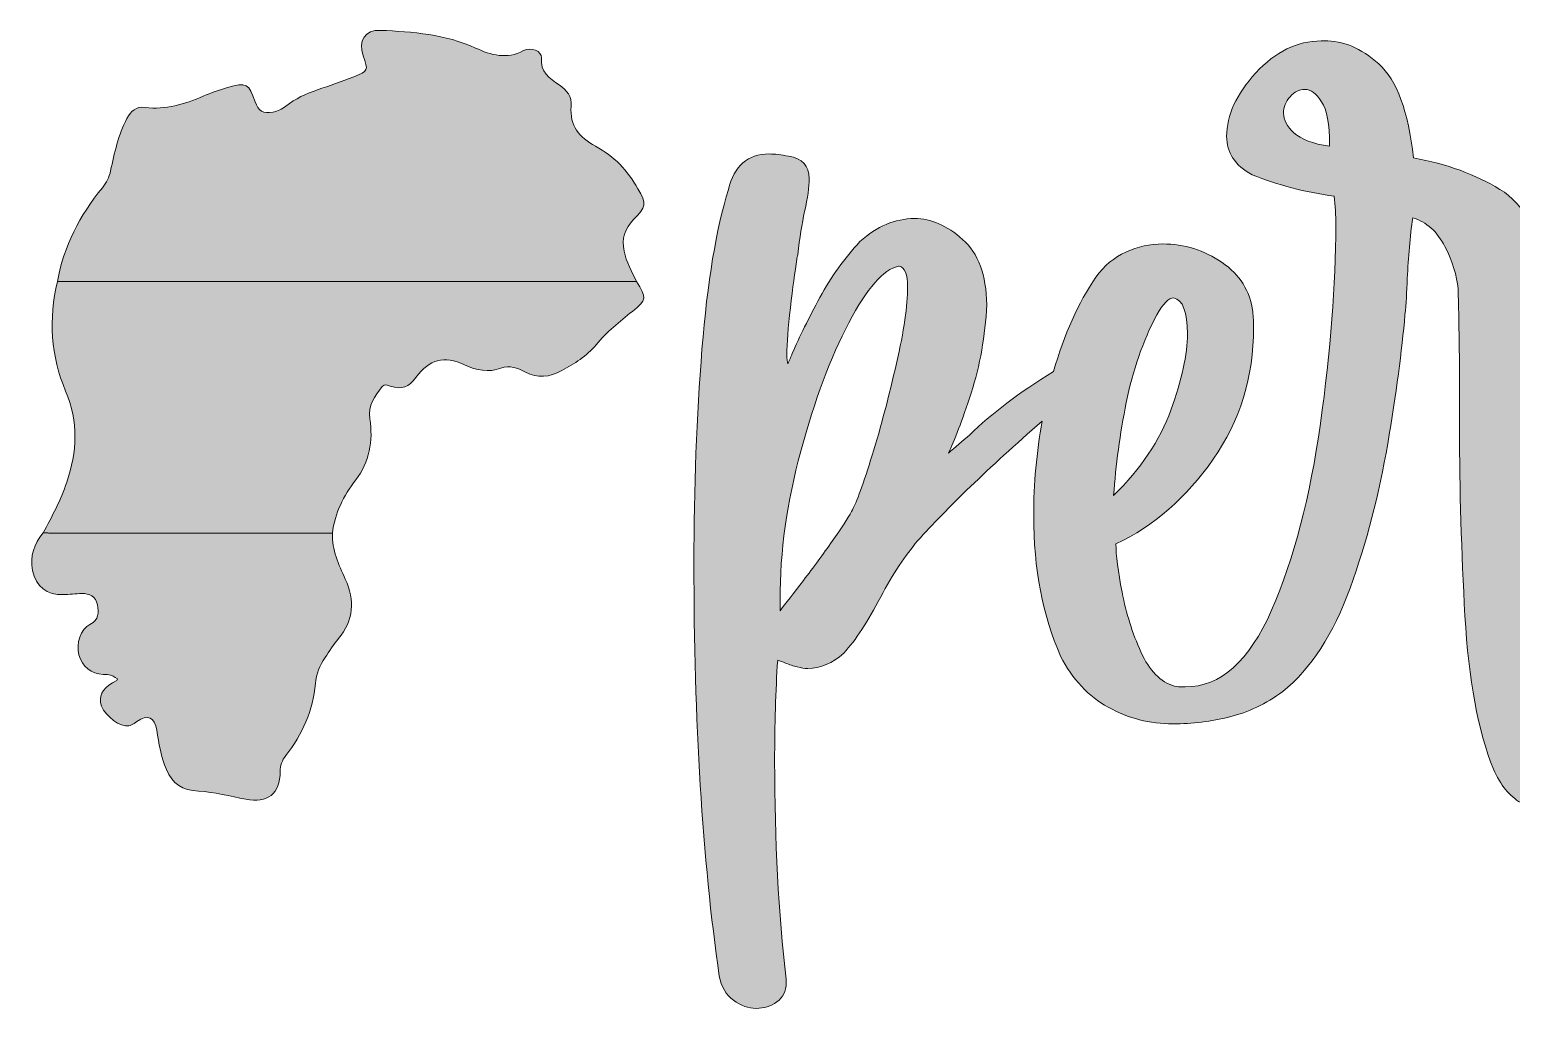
# Model space of a CAD drawing. Header units: inches. Extents: x 97 to 984, y -1026 to -54.
# Drawn here: x 98.4 to 490.1, y -1026.3 to -767.6 of the extents above; entities that cross this region are included whole.
import ezdxf

# ---------------------------------------------------------------- set-up
doc = ezdxf.new("R2010")
doc.units = ezdxf.units.IN
doc.header["$MEASUREMENT"] = 0
doc.layers.add('Layer 1', color=7, linetype='Continuous')

# ---------------------------------------------------------------- blocks, each defined once
blk = doc.blocks.new('block 4')
at = {"layer": 'Layer 1', "true_color": 0x1f9d48}
h = blk.add_hatch(color=114, dxfattribs=at)
h.dxf.hatch_style = 2
edge = h.paths.add_edge_path()
edge.add_spline(control_points=[(105.74, -834.18), (144.5, -834.19), (183.25, -834.2), (222.01, -834.2), (225.37, -834.2), (228.73, -834.2), (232.09, -834.2), (235.06, -834.19), (238.03, -834.19), (240.99, -834.18), (244.44, -834.18), (247.88, -834.17), (251.32, -834.17), (253.82, -834.16), (256.31, -834.16), (258.8, -834.16), (257.71, -831.5), (256.13, -829.08), (255.55, -826.18), (254.9, -822.85), (255.72, -820.19), (258.07, -817.81), (261.46, -814.38), (261.51, -813.77), (259.21, -809.64), (256.55, -804.83), (252.82, -801), (248, -798.41), (243.71, -796.09), (241.09, -793.02), (241.57, -787.88), (241.82, -785.3), (240.42, -783.57), (238.38, -782.19), (235.84, -780.46), (233.28, -778.83), (233.72, -774.99), (233.9, -773.4), (230.92, -772.09), (228.97, -773.14), (224.51, -775.56), (220.39, -774.34), (216.28, -772.47), (208.27, -768.81), (199.69, -768.19), (191.11, -767.8), (187.06, -767.61), (185.21, -770.57), (186.58, -774.5), (187.95, -778.43), (187.98, -778.5), (184.07, -780.06), (180.92, -781.32), (177.7, -782.4), (174.49, -783.52), (171.5, -784.56), (168.65, -785.84), (166.13, -787.8), (165.12, -788.59), (164, -789.17), (162.7, -789.4), (160.13, -789.85), (158.85, -789.13), (158.02, -786.67), (156.41, -781.92), (155.67, -781.5), (150.75, -782.92), (148.55, -783.55), (146.36, -784.28), (144.27, -785.2), (139.37, -787.35), (134.36, -788.83), (128.94, -788.18), (126.52, -787.88), (125.15, -789.07), (124.12, -791.09), (121.87, -795.45), (120.79, -800.17), (119.81, -804.91), (119.45, -806.66), (118.74, -808.05), (117.63, -809.4), (111.66, -816.69), (107.45, -824.84), (105.74, -834.18)], knot_values=[0, 0, 0, 0, 1, 1, 1, 2, 2, 2, 3, 3, 3, 4, 4, 4, 5, 5, 5, 6, 6, 6, 7, 7, 7, 8, 8, 8, 9, 9, 9, 10, 10, 10, 11, 11, 11, 12, 12, 12, 13, 13, 13, 14, 14, 14, 15, 15, 15, 16, 16, 16, 17, 17, 17, 18, 18, 18, 19, 19, 19, 20, 20, 20, 21, 21, 21, 22, 22, 22, 23, 23, 23, 24, 24, 24, 25, 25, 25, 26, 26, 26, 27, 27, 27, 28, 28, 28, 28], degree=3, periodic=1)
at = {"layer": 'Layer 1', "true_color": 0xfccf0c}
h = blk.add_hatch(color=40, dxfattribs=at)
h.dxf.hatch_style = 2
edge = h.paths.add_edge_path()
edge.add_spline(control_points=[(101.98, -900.6), (102.39, -900.61), (102.79, -900.62), (103.2, -900.63), (103.2, -900.63), (103.22, -900.63), (103.22, -900.63), (103.36, -900.64), (103.5, -900.64), (103.64, -900.64), (103.92, -900.65), (104.19, -900.65), (104.47, -900.66), (104.74, -900.67), (105.02, -900.67), (105.29, -900.67), (129.68, -900.67), (154.06, -900.68), (178.45, -900.68), (179.09, -895.37), (181.41, -890.83), (184.61, -886.61), (188.25, -881.83), (189.25, -876.33), (188.34, -870.44), (187.82, -866.99), (189.59, -864.41), (191.61, -861.92), (192.29, -861.09), (193, -861.67), (193.69, -861.86), (196.93, -862.73), (198.55, -862.18), (200.54, -859.51), (204.12, -854.71), (207.92, -853.64), (213.39, -856.19), (216.56, -857.66), (219.69, -858.29), (223.01, -857.08), (225.35, -856.22), (227.41, -857.01), (229.36, -858.07), (232.72, -859.88), (235.86, -859.45), (239.07, -857.7), (242.43, -855.86), (245.65, -853.92), (248.18, -850.88), (250.95, -847.53), (254.36, -844.79), (257.74, -842.06), (261.59, -838.98), (261.64, -838.49), (258.81, -834.16), (256.31, -834.16), (253.82, -834.16), (251.32, -834.17), (247.88, -834.17), (244.44, -834.18), (240.99, -834.18), (238.03, -834.19), (235.06, -834.19), (232.09, -834.2), (228.73, -834.2), (225.37, -834.2), (222.01, -834.2), (183.25, -834.2), (144.5, -834.19), (105.74, -834.18), (103.42, -844.06), (103.98, -853.86), (107.93, -863.15), (111.38, -871.29), (110.94, -879.17), (108.23, -887.23), (106.64, -891.92), (104.32, -896.26), (101.98, -900.6)], knot_values=[0, 0, 0, 0, 1, 1, 1, 2, 2, 2, 3, 3, 3, 4, 4, 4, 5, 5, 5, 6, 6, 6, 7, 7, 7, 8, 8, 8, 9, 9, 9, 10, 10, 10, 11, 11, 11, 12, 12, 12, 13, 13, 13, 14, 14, 14, 15, 15, 15, 16, 16, 16, 17, 17, 17, 18, 18, 18, 19, 19, 19, 20, 20, 20, 21, 21, 21, 22, 22, 22, 23, 23, 23, 24, 24, 24, 25, 25, 25, 26, 26, 26, 26], degree=3, periodic=1)
at = {"layer": 'Layer 1', "true_color": 0xea2625}
h = blk.add_hatch(color=20, dxfattribs=at)
h.dxf.hatch_style = 2
edge = h.paths.add_edge_path()
edge.add_spline(control_points=[(99.19, -910.53), (100.06, -914.79), (102.96, -917.13), (107.32, -916.93), (108.94, -916.85), (110.55, -916.65), (112.16, -916.62), (114.24, -916.59), (115.93, -917.38), (116.31, -919.6), (116.65, -921.6), (116.83, -923.58), (114.36, -924.78), (111.88, -925.98), (110.64, -929.91), (111.44, -932.86), (112.28, -935.97), (114.76, -937.94), (117.86, -938), (119.77, -938.02), (119.77, -938.02), (121.63, -939.19), (121.57, -939.33), (121.55, -939.56), (121.45, -939.61), (118.1, -941.27), (116.82, -943), (117.17, -945.47), (117.51, -947.94), (121.09, -951.26), (123.74, -951.61), (124.96, -951.77), (125.81, -951.12), (126.74, -950.48), (129.65, -948.46), (131.47, -949.29), (132.01, -952.78), (132.55, -956.31), (133.15, -959.83), (134.56, -963.15), (136.15, -966.89), (138.82, -968.64), (143.04, -968.87), (147.24, -969.1), (151.41, -970.16), (155.56, -971.01), (161.26, -972.17), (164.66, -969.54), (164.65, -963.68), (164.65, -962.04), (165.14, -960.7), (166.11, -959.46), (170.49, -953.84), (173.35, -947.6), (173.97, -940.41), (174.19, -937.92), (175.05, -935.61), (176.5, -933.54), (177.67, -931.87), (178.77, -930.13), (180.06, -928.56), (184.07, -923.68), (184.45, -918.48), (181.86, -912.83), (180.1, -908.97), (178.24, -905.11), (178.45, -900.68), (154.06, -900.68), (129.68, -900.68), (105.29, -900.67), (105.02, -900.67), (104.74, -900.67), (104.47, -900.66), (104.19, -900.65), (103.92, -900.65), (103.64, -900.64), (103.5, -900.64), (103.36, -900.64), (103.22, -900.63), (103.22, -900.63), (103.2, -900.63), (103.2, -900.63), (102.79, -900.62), (102.39, -900.61), (101.98, -900.6), (99.59, -903.5), (98.4, -906.71), (99.19, -910.53)], knot_values=[0, 0, 0, 0, 1, 1, 1, 2, 2, 2, 3, 3, 3, 4, 4, 4, 5, 5, 5, 6, 6, 6, 7, 7, 7, 8, 8, 8, 9, 9, 9, 10, 10, 10, 11, 11, 11, 12, 12, 12, 13, 13, 13, 14, 14, 14, 15, 15, 15, 16, 16, 16, 17, 17, 17, 18, 18, 18, 19, 19, 19, 20, 20, 20, 21, 21, 21, 22, 22, 22, 23, 23, 23, 24, 24, 24, 25, 25, 25, 26, 26, 26, 27, 27, 27, 28, 28, 28, 29, 29, 29, 29], degree=3, periodic=1)
at = {"layer": 'Layer 1', "true_color": 0x1f9d48}
h = blk.add_hatch(color=114, dxfattribs=at)
h.dxf.hatch_style = 2
edge = h.paths.add_edge_path()
edge.add_spline(control_points=[(104.47, -900.66), (104.74, -900.67), (105.02, -900.67), (105.29, -900.67), (129.68, -900.68), (154.06, -900.68), (178.45, -900.68), (154.06, -900.68), (129.68, -900.67), (105.29, -900.67), (105.02, -900.67), (104.74, -900.67), (104.47, -900.66)], knot_values=[0, 0, 0, 0, 1, 1, 1, 2, 2, 2, 3, 3, 3, 4, 4, 4, 4], degree=3, periodic=1)
at = {"layer": 'Layer 1', "true_color": 0xfccf0c}
h = blk.add_hatch(color=40, dxfattribs=at)
h.dxf.hatch_style = 2
edge = h.paths.add_edge_path()
edge.add_spline(control_points=[(104.47, -900.66), (104.74, -900.67), (105.02, -900.67), (105.29, -900.67), (129.68, -900.68), (154.06, -900.68), (178.45, -900.68), (154.06, -900.68), (129.68, -900.67), (105.29, -900.67), (105.02, -900.67), (104.74, -900.67), (104.47, -900.66)], knot_values=[0, 0, 0, 0, 1, 1, 1, 2, 2, 2, 3, 3, 3, 4, 4, 4, 4], degree=3, periodic=1)
at = {"layer": 'Layer 1', "lineweight": 0}
for points, knots in [([(105.74, -834.18), (144.5, -834.19), (183.25, -834.2), (222.01, -834.2), (225.37, -834.2), (228.73, -834.2), (232.09, -834.2), (235.06, -834.19), (238.03, -834.19), (240.99, -834.18), (244.44, -834.18), (247.88, -834.17), (251.32, -834.17), (253.82, -834.16), (256.31, -834.16), (258.8, -834.16), (257.71, -831.5), (256.13, -829.08), (255.55, -826.18), (254.9, -822.85), (255.72, -820.19), (258.07, -817.81), (261.46, -814.38), (261.51, -813.77), (259.21, -809.64), (256.55, -804.83), (252.82, -801), (248, -798.41), (243.71, -796.09), (241.09, -793.02), (241.57, -787.88), (241.82, -785.3), (240.42, -783.57), (238.38, -782.19), (235.84, -780.46), (233.28, -778.83), (233.72, -774.99), (233.9, -773.4), (230.92, -772.09), (228.97, -773.14), (224.51, -775.56), (220.39, -774.34), (216.28, -772.47), (208.27, -768.81), (199.69, -768.19), (191.11, -767.8), (187.06, -767.61), (185.21, -770.57), (186.58, -774.5), (187.95, -778.43), (187.98, -778.5), (184.07, -780.06), (180.92, -781.32), (177.7, -782.4), (174.49, -783.52), (171.5, -784.56), (168.65, -785.84), (166.13, -787.8), (165.12, -788.59), (164, -789.17), (162.7, -789.4), (160.13, -789.85), (158.85, -789.13), (158.02, -786.67), (156.41, -781.92), (155.67, -781.5), (150.75, -782.92), (148.55, -783.55), (146.36, -784.28), (144.27, -785.2), (139.37, -787.35), (134.36, -788.83), (128.94, -788.18), (126.52, -787.88), (125.15, -789.07), (124.12, -791.09), (121.87, -795.45), (120.79, -800.17), (119.81, -804.91), (119.45, -806.66), (118.74, -808.05), (117.63, -809.4), (111.66, -816.69), (107.45, -824.84), (105.74, -834.18)], [0, 0, 0, 0, 1, 1, 1, 2, 2, 2, 3, 3, 3, 4, 4, 4, 5, 5, 5, 6, 6, 6, 7, 7, 7, 8, 8, 8, 9, 9, 9, 10, 10, 10, 11, 11, 11, 12, 12, 12, 13, 13, 13, 14, 14, 14, 15, 15, 15, 16, 16, 16, 17, 17, 17, 18, 18, 18, 19, 19, 19, 20, 20, 20, 21, 21, 21, 22, 22, 22, 23, 23, 23, 24, 24, 24, 25, 25, 25, 26, 26, 26, 27, 27, 27, 28, 28, 28, 28]), ([(101.98, -900.6), (102.39, -900.61), (102.79, -900.62), (103.2, -900.63), (103.2, -900.63), (103.22, -900.63), (103.22, -900.63), (103.36, -900.64), (103.5, -900.64), (103.64, -900.64), (103.92, -900.65), (104.19, -900.65), (104.47, -900.66), (104.74, -900.67), (105.02, -900.67), (105.29, -900.67), (129.68, -900.67), (154.06, -900.68), (178.45, -900.68), (179.09, -895.37), (181.41, -890.83), (184.61, -886.61), (188.25, -881.83), (189.25, -876.33), (188.34, -870.44), (187.82, -866.99), (189.59, -864.41), (191.61, -861.92), (192.29, -861.09), (193, -861.67), (193.69, -861.86), (196.93, -862.73), (198.55, -862.18), (200.54, -859.51), (204.12, -854.71), (207.92, -853.64), (213.39, -856.19), (216.56, -857.66), (219.69, -858.29), (223.01, -857.08), (225.35, -856.22), (227.41, -857.01), (229.36, -858.07), (232.72, -859.88), (235.86, -859.45), (239.07, -857.7), (242.43, -855.86), (245.65, -853.92), (248.18, -850.88), (250.95, -847.53), (254.36, -844.79), (257.74, -842.06), (261.59, -838.98), (261.64, -838.49), (258.81, -834.16), (256.31, -834.16), (253.82, -834.16), (251.32, -834.17), (247.88, -834.17), (244.44, -834.18), (240.99, -834.18), (238.03, -834.19), (235.06, -834.19), (232.09, -834.2), (228.73, -834.2), (225.37, -834.2), (222.01, -834.2), (183.25, -834.2), (144.5, -834.19), (105.74, -834.18), (103.42, -844.06), (103.98, -853.86), (107.93, -863.15), (111.38, -871.29), (110.94, -879.17), (108.23, -887.23), (106.64, -891.92), (104.32, -896.26), (101.98, -900.6)], [0, 0, 0, 0, 1, 1, 1, 2, 2, 2, 3, 3, 3, 4, 4, 4, 5, 5, 5, 6, 6, 6, 7, 7, 7, 8, 8, 8, 9, 9, 9, 10, 10, 10, 11, 11, 11, 12, 12, 12, 13, 13, 13, 14, 14, 14, 15, 15, 15, 16, 16, 16, 17, 17, 17, 18, 18, 18, 19, 19, 19, 20, 20, 20, 21, 21, 21, 22, 22, 22, 23, 23, 23, 24, 24, 24, 25, 25, 25, 26, 26, 26, 26]), ([(99.19, -910.53), (100.06, -914.79), (102.96, -917.13), (107.32, -916.93), (108.94, -916.85), (110.55, -916.65), (112.16, -916.62), (114.24, -916.59), (115.93, -917.38), (116.31, -919.6), (116.65, -921.6), (116.83, -923.58), (114.36, -924.78), (111.88, -925.98), (110.64, -929.91), (111.44, -932.86), (112.28, -935.97), (114.76, -937.94), (117.86, -938), (119.77, -938.02), (119.77, -938.02), (121.63, -939.19), (121.57, -939.33), (121.55, -939.56), (121.45, -939.61), (118.1, -941.27), (116.82, -943), (117.17, -945.47), (117.51, -947.94), (121.09, -951.26), (123.74, -951.61), (124.96, -951.77), (125.81, -951.12), (126.74, -950.48), (129.65, -948.46), (131.47, -949.29), (132.01, -952.78), (132.55, -956.31), (133.15, -959.83), (134.56, -963.15), (136.15, -966.89), (138.82, -968.64), (143.04, -968.87), (147.24, -969.1), (151.41, -970.16), (155.56, -971.01), (161.26, -972.17), (164.66, -969.54), (164.65, -963.68), (164.65, -962.04), (165.14, -960.7), (166.11, -959.46), (170.49, -953.84), (173.35, -947.6), (173.97, -940.41), (174.19, -937.92), (175.05, -935.61), (176.5, -933.54), (177.67, -931.87), (178.77, -930.13), (180.06, -928.56), (184.07, -923.68), (184.45, -918.48), (181.86, -912.83), (180.1, -908.97), (178.24, -905.11), (178.45, -900.68), (154.06, -900.68), (129.68, -900.68), (105.29, -900.67), (105.02, -900.67), (104.74, -900.67), (104.47, -900.66), (104.19, -900.65), (103.92, -900.65), (103.64, -900.64), (103.5, -900.64), (103.36, -900.64), (103.22, -900.63), (103.22, -900.63), (103.2, -900.63), (103.2, -900.63), (102.79, -900.62), (102.39, -900.61), (101.98, -900.6), (99.59, -903.5), (98.4, -906.71), (99.19, -910.53)], [0, 0, 0, 0, 1, 1, 1, 2, 2, 2, 3, 3, 3, 4, 4, 4, 5, 5, 5, 6, 6, 6, 7, 7, 7, 8, 8, 8, 9, 9, 9, 10, 10, 10, 11, 11, 11, 12, 12, 12, 13, 13, 13, 14, 14, 14, 15, 15, 15, 16, 16, 16, 17, 17, 17, 18, 18, 18, 19, 19, 19, 20, 20, 20, 21, 21, 21, 22, 22, 22, 23, 23, 23, 24, 24, 24, 25, 25, 25, 26, 26, 26, 27, 27, 27, 28, 28, 28, 29, 29, 29, 29]), ([(104.47, -900.66), (104.74, -900.67), (105.02, -900.67), (105.29, -900.67), (129.68, -900.68), (154.06, -900.68), (178.45, -900.68), (154.06, -900.68), (129.68, -900.67), (105.29, -900.67), (105.02, -900.67), (104.74, -900.67), (104.47, -900.66)], [0, 0, 0, 0, 1, 1, 1, 2, 2, 2, 3, 3, 3, 4, 4, 4, 4]), ([(104.47, -900.66), (104.74, -900.67), (105.02, -900.67), (105.29, -900.67), (129.68, -900.68), (154.06, -900.68), (178.45, -900.68), (154.06, -900.68), (129.68, -900.67), (105.29, -900.67), (105.02, -900.67), (104.74, -900.67), (104.47, -900.66)], [0, 0, 0, 0, 1, 1, 1, 2, 2, 2, 3, 3, 3, 4, 4, 4, 4])]:
    blk.add_open_spline(points, degree=3, knots=knots, dxfattribs=at)
blk = doc.blocks.new('block 14')
at = {"layer": 'Layer 1', "true_color": 0xfccf0c}
h = blk.add_hatch(color=40, dxfattribs=at)
h.dxf.hatch_style = 2
edge = h.paths.add_edge_path()
edge.add_spline(control_points=[(510.17, -963.46), (508.68, -962.24), (506.1, -961.23), (502.45, -960.41), (500.82, -954.72), (499.74, -947.44), (499.2, -938.57), (498.65, -929.69), (498.38, -920.11), (498.38, -909.81), (498.38, -899.92), (498.52, -889.83), (498.79, -879.53), (499.06, -870.05), (499.2, -861.17), (499.2, -852.91), (499.2, -844.78), (498.92, -837.66), (498.38, -831.57), (497.3, -821), (493.54, -813.75), (487.1, -809.82), (480.67, -805.89), (473.05, -803.11), (464.24, -801.49), (462.88, -789.16), (459.84, -780.89), (455.1, -776.69), (450.35, -772.5), (445.54, -770.46), (440.67, -770.6), (440.67, -770.6), (439.85, -770.6), (439.85, -770.6), (433.48, -770.6), (427.73, -773.41), (422.58, -779.03), (417.43, -784.65), (414.86, -790.24), (414.86, -795.8), (414.86, -800.13), (417.09, -803.52), (421.56, -805.96), (428.33, -808.67), (435.59, -810.57), (443.31, -811.65), (443.58, -814.09), (443.71, -816.66), (443.71, -819.37), (443.71, -834.95), (442.36, -852.4), (439.65, -871.7), (436.94, -891.01), (432.64, -907.44), (426.74, -920.99), (420.85, -934.54), (413.23, -941.31), (403.88, -941.31), (403.74, -941.31), (403.54, -941.31), (403.27, -941.31), (402.46, -941.31), (401.71, -941.24), (401.04, -941.11), (397.38, -940.02), (394.43, -937.01), (392.19, -932.06), (389.96, -927.12), (388.3, -921.87), (387.22, -916.31), (386.13, -910.76), (385.59, -906.49), (385.59, -903.51), (395.62, -898.77), (404.19, -891.31), (411.3, -881.15), (418.41, -870.99), (421.97, -859.41), (421.97, -846.4), (421.97, -844.91), (421.9, -843.49), (421.76, -842.13), (421.08, -836.72), (418.38, -832.38), (413.64, -829.13), (408.89, -825.88), (403.68, -824.25), (397.99, -824.25), (394.6, -824.25), (391.35, -824.96), (388.23, -826.38), (385.11, -827.81), (382.47, -830.01), (380.31, -832.99), (375.61, -839.85), (371.88, -848.17), (369.11, -857.92), (360, -863.57), (352.62, -869.14), (346.98, -874.65), (344.94, -876.41), (343.05, -878.04), (341.29, -879.53), (342.91, -876.28), (344.91, -870.99), (347.28, -863.68), (349.65, -856.36), (351.04, -848.57), (351.45, -840.3), (351.31, -832.45), (349.18, -826.69), (345.05, -823.03), (340.91, -819.37), (336.68, -817.54), (332.35, -817.54), (327.19, -817.54), (322.39, -819.58), (317.92, -823.64), (313.85, -827.98), (310.33, -832.89), (307.35, -838.37), (304.37, -843.86), (301.93, -848.77), (300.03, -853.11), (299.63, -854.2), (299.22, -855.14), (298.81, -855.95), (298.68, -855.41), (298.61, -854.6), (298.61, -853.51), (298.61, -850.54), (298.92, -846.4), (299.52, -841.12), (300.13, -835.83), (300.71, -831.57), (301.25, -828.31), (301.25, -827.91), (301.32, -827.5), (301.45, -827.1), (301.99, -822.62), (302.61, -818.83), (303.28, -815.71), (304.1, -812.06), (304.5, -809.14), (304.5, -806.98), (304.5, -803.59), (302.67, -801.62), (299.02, -801.08), (297.12, -800.68), (295.43, -800.47), (293.94, -800.47), (288.24, -800.47), (284.65, -803.59), (283.16, -809.82), (279.91, -820.25), (277.57, -834.35), (276.15, -852.09), (274.73, -869.84), (274.02, -888.67), (274.02, -908.59), (274.02, -950.46), (276.25, -986.83), (280.73, -1017.72), (281.26, -1020.57), (282.52, -1022.7), (284.49, -1024.13), (286.45, -1025.55), (288.45, -1026.26), (290.48, -1026.26), (292.51, -1026.26), (294.34, -1025.68), (295.97, -1024.53), (297.59, -1023.38), (298.41, -1021.72), (298.41, -1019.55), (298.41, -1019.55), (298.41, -1018.54), (298.41, -1018.54), (296.37, -1001.19), (295.36, -982.02), (295.36, -961.02), (295.36, -951.27), (295.63, -942.33), (296.17, -934.2), (296.85, -934.47), (297.52, -934.74), (298.2, -935.01), (299.29, -935.42), (300.34, -935.76), (301.35, -936.03), (302.37, -936.3), (303.28, -936.43), (304.1, -936.43), (307.48, -936.43), (310.67, -935.08), (313.65, -932.37), (316.76, -928.98), (320.01, -924.04), (323.4, -917.53), (326.66, -911.43), (329.91, -906.49), (333.16, -902.7), (340.8, -894.14), (351.81, -883.58), (366.09, -871.08), (364.6, -879.35), (363.84, -887.65), (363.84, -895.99), (363.84, -910.08), (366.21, -922.48), (370.96, -933.18), (374.07, -939.28), (378.27, -943.78), (383.56, -946.7), (388.84, -949.61), (394.53, -951.07), (400.63, -951.07), (405.78, -951.07), (410.79, -950.46), (415.67, -949.23), (420.55, -948.02), (425.22, -945.78), (429.69, -942.53), (437.14, -936.43), (443.07, -927.32), (447.47, -915.2), (451.87, -903.07), (455.2, -890.37), (457.43, -877.09), (459.67, -863.81), (461.19, -852.43), (462, -842.95), (462.28, -840.1), (462.48, -836.92), (462.61, -833.39), (462.88, -827.7), (463.36, -822.35), (464.04, -817.34), (467.7, -818.43), (470.54, -820.97), (472.57, -824.96), (474.6, -828.96), (475.75, -832.65), (476.03, -836.04), (476.3, -844.71), (476.43, -854.87), (476.43, -866.52), (476.43, -866.52), (476.43, -873.03), (476.43, -873.03), (476.43, -889.15), (476.91, -905.64), (477.86, -922.51), (478.8, -939.38), (481.31, -952.89), (485.37, -963.06), (487.27, -967.26), (489.68, -970.2), (492.59, -971.9), (495.5, -973.59), (498.38, -974.44), (501.23, -974.44), (504.21, -974.44), (506.82, -973.69), (509.05, -972.2), (511.29, -970.71), (512.41, -969.09), (512.41, -967.32), (512.41, -965.97), (511.66, -964.68), (510.17, -963.46)], knot_values=[0, 0, 0, 0, 1, 1, 1, 2, 2, 2, 3, 3, 3, 4, 4, 4, 5, 5, 5, 6, 6, 6, 7, 7, 7, 8, 8, 8, 9, 9, 9, 10, 10, 10, 11, 11, 11, 12, 12, 12, 13, 13, 13, 14, 14, 14, 15, 15, 15, 16, 16, 16, 17, 17, 17, 18, 18, 18, 19, 19, 19, 20, 20, 20, 21, 21, 21, 22, 22, 22, 23, 23, 23, 24, 24, 24, 25, 25, 25, 26, 26, 26, 27, 27, 27, 28, 28, 28, 29, 29, 29, 30, 30, 30, 31, 31, 31, 32, 32, 32, 33, 33, 33, 34, 34, 34, 35, 35, 35, 36, 36, 36, 37, 37, 37, 38, 38, 38, 39, 39, 39, 40, 40, 40, 41, 41, 41, 42, 42, 42, 43, 43, 43, 44, 44, 44, 45, 45, 45, 46, 46, 46, 47, 47, 47, 48, 48, 48, 49, 49, 49, 50, 50, 50, 51, 51, 51, 52, 52, 52, 53, 53, 53, 54, 54, 54, 55, 55, 55, 56, 56, 56, 57, 57, 57, 58, 58, 58, 59, 59, 59, 60, 60, 60, 61, 61, 61, 62, 62, 62, 63, 63, 63, 64, 64, 64, 65, 65, 65, 66, 66, 66, 67, 67, 67, 68, 68, 68, 69, 69, 69, 70, 70, 70, 71, 71, 71, 72, 72, 72, 73, 73, 73, 74, 74, 74, 75, 75, 75, 76, 76, 76, 77, 77, 77, 78, 78, 78, 79, 79, 79, 80, 80, 80, 81, 81, 81, 82, 82, 82, 83, 83, 83, 84, 84, 84, 85, 85, 85, 86, 86, 86, 87, 87, 87, 88, 88, 88, 89, 89, 89, 90, 90, 90, 90], degree=3, periodic=1)
edge = h.paths.add_edge_path()
edge.add_spline(control_points=[(442.09, -798.44), (437.62, -797.76), (434.47, -796.58), (432.64, -794.88), (430.81, -793.19), (429.9, -791.46), (429.9, -789.7), (429.9, -788.07), (430.47, -786.62), (431.62, -785.33), (432.77, -784.05), (434.09, -783.4), (435.59, -783.4), (437.07, -783.4), (438.53, -784.49), (439.96, -786.65), (441.38, -788.82), (442.09, -792.62), (442.09, -798.03), (442.09, -798.03), (442.09, -798.44), (442.09, -798.44)], knot_values=[0, 0, 0, 0, 1, 1, 1, 2, 2, 2, 3, 3, 3, 4, 4, 4, 5, 5, 5, 6, 6, 6, 7, 7, 7, 7], degree=3, periodic=1)
edge = h.paths.add_edge_path()
edge.add_spline(control_points=[(327.57, -855.85), (325.6, -864.46), (323.47, -872.52), (321.17, -880.04), (318.86, -887.56), (317.03, -892.54), (315.68, -894.97), (314.73, -896.74), (313.04, -899.34), (310.6, -902.8), (308.16, -906.25), (305.62, -909.71), (302.98, -913.16), (300.34, -916.62), (298.27, -919.29), (296.78, -921.19), (296.78, -921.19), (296.78, -918.34), (296.78, -918.34), (296.78, -905.61), (298.61, -892.5), (302.27, -879.02), (305.93, -865.54), (310.16, -854.23), (314.97, -845.08), (319.78, -835.94), (324.15, -830.96), (328.08, -830.14), (328.08, -830.14), (328.28, -830.14), (328.28, -830.14), (329.77, -830.42), (330.52, -832.25), (330.52, -835.63), (330.52, -840.51), (329.53, -847.25), (327.57, -855.85)], knot_values=[0, 0, 0, 0, 1, 1, 1, 2, 2, 2, 3, 3, 3, 4, 4, 4, 5, 5, 5, 6, 6, 6, 7, 7, 7, 8, 8, 8, 9, 9, 9, 10, 10, 10, 11, 11, 11, 12, 12, 12, 12], degree=3, periodic=1)
edge = h.paths.add_edge_path()
edge.add_spline(control_points=[(388.33, -866.11), (390.03, -857.72), (392.7, -849.99), (396.36, -842.95), (398.12, -839.97), (399.61, -838.48), (400.83, -838.48), (403.27, -839.02), (404.49, -842.2), (404.49, -848.03), (404.49, -853.45), (403.03, -860.16), (400.12, -868.15), (397.21, -876.14), (392.16, -883.66), (384.98, -890.71), (385.52, -882.71), (386.64, -874.52), (388.33, -866.11)], knot_values=[0, 0, 0, 0, 1, 1, 1, 2, 2, 2, 3, 3, 3, 4, 4, 4, 5, 5, 5, 6, 6, 6, 6], degree=3, periodic=1)
at = {"layer": 'Layer 1', "lineweight": 0}
for points, knots in [([(510.17, -963.46), (508.68, -962.24), (506.1, -961.23), (502.45, -960.41), (500.82, -954.72), (499.74, -947.44), (499.2, -938.57), (498.65, -929.69), (498.38, -920.11), (498.38, -909.81), (498.38, -899.92), (498.52, -889.83), (498.79, -879.53), (499.06, -870.05), (499.2, -861.17), (499.2, -852.91), (499.2, -844.78), (498.92, -837.66), (498.38, -831.57), (497.3, -821), (493.54, -813.75), (487.1, -809.82), (480.67, -805.89), (473.05, -803.11), (464.24, -801.49), (462.88, -789.16), (459.84, -780.89), (455.1, -776.69), (450.35, -772.5), (445.54, -770.46), (440.67, -770.6), (440.67, -770.6), (439.85, -770.6), (439.85, -770.6), (433.48, -770.6), (427.73, -773.41), (422.58, -779.03), (417.43, -784.65), (414.86, -790.24), (414.86, -795.8), (414.86, -800.13), (417.09, -803.52), (421.56, -805.96), (428.33, -808.67), (435.59, -810.57), (443.31, -811.65), (443.58, -814.09), (443.71, -816.66), (443.71, -819.37), (443.71, -834.95), (442.36, -852.4), (439.65, -871.7), (436.94, -891.01), (432.64, -907.44), (426.74, -920.99), (420.85, -934.54), (413.23, -941.31), (403.88, -941.31), (403.74, -941.31), (403.54, -941.31), (403.27, -941.31), (402.46, -941.31), (401.71, -941.24), (401.04, -941.11), (397.38, -940.02), (394.43, -937.01), (392.19, -932.06), (389.96, -927.12), (388.3, -921.87), (387.22, -916.31), (386.13, -910.76), (385.59, -906.49), (385.59, -903.51), (395.62, -898.77), (404.19, -891.31), (411.3, -881.15), (418.41, -870.99), (421.97, -859.41), (421.97, -846.4), (421.97, -844.91), (421.9, -843.49), (421.76, -842.13), (421.08, -836.72), (418.38, -832.38), (413.64, -829.13), (408.89, -825.88), (403.68, -824.25), (397.99, -824.25), (394.6, -824.25), (391.35, -824.96), (388.23, -826.38), (385.11, -827.81), (382.47, -830.01), (380.31, -832.99), (375.61, -839.85), (371.88, -848.17), (369.11, -857.92), (360, -863.57), (352.62, -869.14), (346.98, -874.65), (344.94, -876.41), (343.05, -878.04), (341.29, -879.53), (342.91, -876.28), (344.91, -870.99), (347.28, -863.68), (349.65, -856.36), (351.04, -848.57), (351.45, -840.3), (351.31, -832.45), (349.18, -826.69), (345.05, -823.03), (340.91, -819.37), (336.68, -817.54), (332.35, -817.54), (327.19, -817.54), (322.39, -819.58), (317.92, -823.64), (313.85, -827.98), (310.33, -832.89), (307.35, -838.37), (304.37, -843.86), (301.93, -848.77), (300.03, -853.11), (299.63, -854.2), (299.22, -855.14), (298.81, -855.95), (298.68, -855.41), (298.61, -854.6), (298.61, -853.51), (298.61, -850.54), (298.92, -846.4), (299.52, -841.12), (300.13, -835.83), (300.71, -831.57), (301.25, -828.31), (301.25, -827.91), (301.32, -827.5), (301.45, -827.1), (301.99, -822.62), (302.61, -818.83), (303.28, -815.71), (304.1, -812.06), (304.5, -809.14), (304.5, -806.98), (304.5, -803.59), (302.67, -801.62), (299.02, -801.08), (297.12, -800.68), (295.43, -800.47), (293.94, -800.47), (288.24, -800.47), (284.65, -803.59), (283.16, -809.82), (279.91, -820.25), (277.57, -834.35), (276.15, -852.09), (274.73, -869.84), (274.02, -888.67), (274.02, -908.59), (274.02, -950.46), (276.25, -986.83), (280.73, -1017.72), (281.26, -1020.57), (282.52, -1022.7), (284.49, -1024.13), (286.45, -1025.55), (288.45, -1026.26), (290.48, -1026.26), (292.51, -1026.26), (294.34, -1025.68), (295.97, -1024.53), (297.59, -1023.38), (298.41, -1021.72), (298.41, -1019.55), (298.41, -1019.55), (298.41, -1018.54), (298.41, -1018.54), (296.37, -1001.19), (295.36, -982.02), (295.36, -961.02), (295.36, -951.27), (295.63, -942.33), (296.17, -934.2), (296.85, -934.47), (297.52, -934.74), (298.2, -935.01), (299.29, -935.42), (300.34, -935.76), (301.35, -936.03), (302.37, -936.3), (303.28, -936.43), (304.1, -936.43), (307.48, -936.43), (310.67, -935.08), (313.65, -932.37), (316.76, -928.98), (320.01, -924.04), (323.4, -917.53), (326.66, -911.43), (329.91, -906.49), (333.16, -902.7), (340.8, -894.14), (351.81, -883.58), (366.09, -871.08), (364.6, -879.35), (363.84, -887.65), (363.84, -895.99), (363.84, -910.08), (366.21, -922.48), (370.96, -933.18), (374.07, -939.28), (378.27, -943.78), (383.56, -946.7), (388.84, -949.61), (394.53, -951.07), (400.63, -951.07), (405.78, -951.07), (410.79, -950.46), (415.67, -949.23), (420.55, -948.02), (425.22, -945.78), (429.69, -942.53), (437.14, -936.43), (443.07, -927.32), (447.47, -915.2), (451.87, -903.07), (455.2, -890.37), (457.43, -877.09), (459.67, -863.81), (461.19, -852.43), (462, -842.95), (462.28, -840.1), (462.48, -836.92), (462.61, -833.39), (462.88, -827.7), (463.36, -822.35), (464.04, -817.34), (467.7, -818.43), (470.54, -820.97), (472.57, -824.96), (474.6, -828.96), (475.75, -832.65), (476.03, -836.04), (476.3, -844.71), (476.43, -854.87), (476.43, -866.52), (476.43, -866.52), (476.43, -873.03), (476.43, -873.03), (476.43, -889.15), (476.91, -905.64), (477.86, -922.51), (478.8, -939.38), (481.31, -952.89), (485.37, -963.06), (487.27, -967.26), (489.68, -970.2), (492.59, -971.9), (495.5, -973.59), (498.38, -974.44), (501.23, -974.44), (504.21, -974.44), (506.82, -973.69), (509.05, -972.2), (511.29, -970.71), (512.41, -969.09), (512.41, -967.32), (512.41, -965.97), (511.66, -964.68), (510.17, -963.46)], [0, 0, 0, 0, 1, 1, 1, 2, 2, 2, 3, 3, 3, 4, 4, 4, 5, 5, 5, 6, 6, 6, 7, 7, 7, 8, 8, 8, 9, 9, 9, 10, 10, 10, 11, 11, 11, 12, 12, 12, 13, 13, 13, 14, 14, 14, 15, 15, 15, 16, 16, 16, 17, 17, 17, 18, 18, 18, 19, 19, 19, 20, 20, 20, 21, 21, 21, 22, 22, 22, 23, 23, 23, 24, 24, 24, 25, 25, 25, 26, 26, 26, 27, 27, 27, 28, 28, 28, 29, 29, 29, 30, 30, 30, 31, 31, 31, 32, 32, 32, 33, 33, 33, 34, 34, 34, 35, 35, 35, 36, 36, 36, 37, 37, 37, 38, 38, 38, 39, 39, 39, 40, 40, 40, 41, 41, 41, 42, 42, 42, 43, 43, 43, 44, 44, 44, 45, 45, 45, 46, 46, 46, 47, 47, 47, 48, 48, 48, 49, 49, 49, 50, 50, 50, 51, 51, 51, 52, 52, 52, 53, 53, 53, 54, 54, 54, 55, 55, 55, 56, 56, 56, 57, 57, 57, 58, 58, 58, 59, 59, 59, 60, 60, 60, 61, 61, 61, 62, 62, 62, 63, 63, 63, 64, 64, 64, 65, 65, 65, 66, 66, 66, 67, 67, 67, 68, 68, 68, 69, 69, 69, 70, 70, 70, 71, 71, 71, 72, 72, 72, 73, 73, 73, 74, 74, 74, 75, 75, 75, 76, 76, 76, 77, 77, 77, 78, 78, 78, 79, 79, 79, 80, 80, 80, 81, 81, 81, 82, 82, 82, 83, 83, 83, 84, 84, 84, 85, 85, 85, 86, 86, 86, 87, 87, 87, 88, 88, 88, 89, 89, 89, 90, 90, 90, 90]), ([(442.09, -798.44), (437.62, -797.76), (434.47, -796.58), (432.64, -794.88), (430.81, -793.19), (429.9, -791.46), (429.9, -789.7), (429.9, -788.07), (430.47, -786.62), (431.62, -785.33), (432.77, -784.05), (434.09, -783.4), (435.59, -783.4), (437.07, -783.4), (438.53, -784.49), (439.96, -786.65), (441.38, -788.82), (442.09, -792.62), (442.09, -798.03), (442.09, -798.03), (442.09, -798.44), (442.09, -798.44)], [0, 0, 0, 0, 1, 1, 1, 2, 2, 2, 3, 3, 3, 4, 4, 4, 5, 5, 5, 6, 6, 6, 7, 7, 7, 7]), ([(327.57, -855.85), (325.6, -864.46), (323.47, -872.52), (321.17, -880.04), (318.86, -887.56), (317.03, -892.54), (315.68, -894.97), (314.73, -896.74), (313.04, -899.34), (310.6, -902.8), (308.16, -906.25), (305.62, -909.71), (302.98, -913.16), (300.34, -916.62), (298.27, -919.29), (296.78, -921.19), (296.78, -921.19), (296.78, -918.34), (296.78, -918.34), (296.78, -905.61), (298.61, -892.5), (302.27, -879.02), (305.93, -865.54), (310.16, -854.23), (314.97, -845.08), (319.78, -835.94), (324.15, -830.96), (328.08, -830.14), (328.08, -830.14), (328.28, -830.14), (328.28, -830.14), (329.77, -830.42), (330.52, -832.25), (330.52, -835.63), (330.52, -840.51), (329.53, -847.25), (327.57, -855.85)], [0, 0, 0, 0, 1, 1, 1, 2, 2, 2, 3, 3, 3, 4, 4, 4, 5, 5, 5, 6, 6, 6, 7, 7, 7, 8, 8, 8, 9, 9, 9, 10, 10, 10, 11, 11, 11, 12, 12, 12, 12]), ([(388.33, -866.11), (390.03, -857.72), (392.7, -849.99), (396.36, -842.95), (398.12, -839.97), (399.61, -838.48), (400.83, -838.48), (403.27, -839.02), (404.49, -842.2), (404.49, -848.03), (404.49, -853.45), (403.03, -860.16), (400.12, -868.15), (397.21, -876.14), (392.16, -883.66), (384.98, -890.71), (385.52, -882.71), (386.64, -874.52), (388.33, -866.11)], [0, 0, 0, 0, 1, 1, 1, 2, 2, 2, 3, 3, 3, 4, 4, 4, 5, 5, 5, 6, 6, 6, 6])]:
    blk.add_open_spline(points, degree=3, knots=knots, dxfattribs=at)
blk = doc.blocks.new('block 2')
at = {"layer": 'Layer 1'}
for name in ['block 14', 'block 4']:
    blk.add_blockref(name, (0, 0), dxfattribs=at)

msp = doc.modelspace()

# ---------------------------------------------------------------- block references
at = {"layer": 'Layer 1'}
msp.add_blockref('block 2', (0, 0), dxfattribs=at)

doc.saveas('drawing.dxf')
